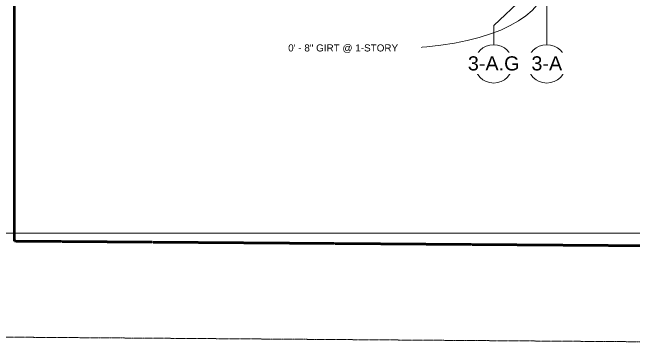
# Model space of a CAD drawing. Header units: inches. Extents: x 15537 to 31673, y -30778 to -16067.
# Drawn here: x 21402 to 22178, y -23536 to -23115 of the extents above; entities that cross this region are included whole.
import ezdxf

# ---------------------------------------------------------------- set-up
doc = ezdxf.new("R2010")
doc.units = ezdxf.units.IN
doc.header["$MEASUREMENT"] = 0
for name, pattern in [('Center 1_4_', [0.53125, 0.25, -0.09375, 0.09375, -0.09375]), ('Grid Line 1_2_', [0.875, 0.5, -0.125, 0.125, -0.125]), ('Hidden', [0.28125, 0.1875, -0.09375])]:
    doc.linetypes.add(name, pattern=pattern)
for name, color, linetype, lineweight in [('A-ANNO-DIMS', 211, 'Continuous', 9), ('A-ANNO-DIMS-96', 211, 'Continuous', 9), ('A-PROP-SBCK', 71, 'Hidden', 50), ('EOP-PR', 4, 'Continuous', 9), ('PROP', 3, 'Center 1_4_', 9), ('S-GRID', 1, 'Continuous', 9), ('S-GRID-IDEN', 1, 'Continuous', 9)]:
    doc.layers.add(name, color=color, linetype=linetype, lineweight=lineweight)
doc.styles.add('Arial', font='arial.ttf', dxfattribs={"height": 17.703593})
doc.styles.add('Arial_1', font='arial.ttf', dxfattribs={"height": 8.851796})
doc.dimstyles.new('Linear_-_3_32__Arial', dxfattribs={"dimscale": 12, "dimtxt": 9, "dimasz": 1, "dimexe": 0.75, "dimexo": 0.5, "dimgap": 0.5, "dimtad": 1, "dimdec": 4, "dimrnd": 0.0625, "dimzin": 1, "dimdsep": 46, "dimlunit": 4, "dimtxsty": 'Arial_1', "dimblk1": 'OBLIQUE', "dimblk2": 'OBLIQUE', "dimsah": 1, "dimcen": 0.09, "dimdle": 0.75, "dimazin": 0, "dimtfac": 1, "dimtdec": 4, "dimtix": 1, "dimtmove": 1, "dimatfit": 3, "dimfxl": 1, "dimtvp": 1, "dimtfill": 1, "dimfrac": 2, "dimtolj": 1, "dimtzin": 0, "dimarcsym": 2})

# ---------------------------------------------------------------- blocks, each defined once
blk = doc.blocks.new('Grid - Grid Head - Circle-14747-First Floor Plan - Enlarged')
at = {"layer": 'S-GRID-IDEN'}
blk.add_circle((0, 0), 0.25, dxfattribs=at)
blk = doc.blocks.new('DIMBLOCK12-First Floor Plan - Enlarged')
at = {"layer": 'A-ANNO-DIMS-96', "lineweight": 50}
for p, q in [((22061.64, -23082.26), (22067.64, -23076.26)), ((22069.64, -23082.26), (22075.64, -23076.26)), ((22061.64, -23082.26), (22055.64, -23088.26)), ((22069.64, -23082.26), (22063.64, -23088.26))]:
    blk.add_line(p, q, dxfattribs=at)
at = {"layer": 'A-ANNO-DIMS-96'}
for p, q in [((22069.64, -23079.78), (22069.64, -23091.26)), ((22069.64, -23082.26), (22069.64, -23079.78)), ((22052.64, -23082.26), (22069.64, -23082.26)), ((22061.64, -23081.72), (22061.64, -23091.26)), ((22061.64, -23082.26), (22061.64, -23081.72))]:
    blk.add_line(p, q, dxfattribs=at)
blk.add_ellipse((21882.95, -23082.26), major_axis=(182.69, 0), ratio=0.421748, start_param=4.712389, end_param=6.283185, dxfattribs=at)
at = {"layer": 'A-ANNO-DIMS-96', "color": 0, "insert": (21746.29, -23154.75), "char_height": 8.8518, "width": 163.9938, "attachment_point": 1, "line_spacing_factor": 0.938532, "style": 'Arial_1', "bg_fill": 3, "box_fill_scale": 1.25, "bg_fill_color": 0, "bg_fill_transparency": 0}
blk.add_mtext('0\' - 8" GIRT @ 1-STORY', dxfattribs=at)
blk = doc.blocks.new('_Oblique')
at = {"color": 0, "linetype": 'ByBlock', "lineweight": -2}
blk.add_line((-0.5, -0.5), (0.5, 0.5), dxfattribs=at)

msp = doc.modelspace()

# ---------------------------------------------------------------- linework, layer by layer
at = {"layer": 'A-PROP-SBCK'}
for p, q in [((21404.23523, -23401.2537), (21404.23523, -19438.18055)), ((23472.14519, -23416.4005), (21404.23523, -23401.2537))]:
    msp.add_line(p, q, dxfattribs=at)
at = {"layer": 'EOP-PR'}
msp.add_line((23326.51184, -23391.08555), (20912.23523, -23391.08555), dxfattribs=at)
at = {"layer": 'PROP'}
msp.add_line((23352.16147, -23535.52488), (20984.23523, -23518.18055), dxfattribs=at)
at = {"layer": 'S-GRID', "linetype": 'Grid Line 1_2_'}
msp.add_line((22069.64023, -23155.1009), (22069.64023, -20130.84867), dxfattribs=at)
at = {"layer": 'S-GRID'}
for p, q in [((22061.64023, -23075.71975), (22003.2372, -23131.1009)), ((22003.2372, -23131.1009), (22003.2372, -23155.1009))]:
    msp.add_line(p, q, dxfattribs=at)

# ---------------------------------------------------------------- block references
at = {"layer": 'S-GRID-IDEN', "xscale": 95.99999999999994, "yscale": 95.99999999999994, "zscale": 95.99999999999994}
for p in [(22003.2372, -23179.1009), (22069.64023, -23179.1009)]:
    msp.add_blockref('Grid - Grid Head - Circle-14747-First Floor Plan - Enlarged', p, dxfattribs=at)

# ---------------------------------------------------------------- next in the draw order: texts
at = {"layer": 'S-GRID-IDEN', "insert": (22069.63561, -23169.66403), "char_height": 17.703593, "width": 45.792, "attachment_point": 2, "line_spacing_factor": 0.938532, "style": 'Arial', "bg_fill": 3, "box_fill_scale": 1.25, "bg_fill_color": 0, "bg_fill_transparency": 0}
msp.add_mtext('3-A', dxfattribs=at)

# ---------------------------------------------------------------- next in the draw order: texts
at = {"layer": 'S-GRID-IDEN', "insert": (22003.23259, -23169.66403), "char_height": 17.703593, "width": 76.896, "attachment_point": 2, "line_spacing_factor": 0.938532, "style": 'Arial', "bg_fill": 3, "box_fill_scale": 1.25, "bg_fill_color": 0, "bg_fill_transparency": 0}
msp.add_mtext('3-A.G', dxfattribs=at)

# ---------------------------------------------------------------- next in the draw order: dimensions: what is measured, and where the dimension line sits
at = {"layer": 'A-ANNO-DIMS'}
dim = msp.add_linear_dim(base=(22069.64023, -23082.26405), p1=(22061.64023, -23075.71975), p2=(22069.64023, -23073.77877), dimstyle='Linear_-_3_32__Arial', override={"dimpost": '<>GIRT @ 1-STORY', "dimfxl": 8.232098}, dxfattribs=at)
dim.commit()
dim.dimension.update_dxf_attribs({"geometry": 'DIMBLOCK12-First Floor Plan - Enlarged', "text_midpoint": (21828.28798, -23160.65395), "dimtype": 160})

doc.saveas('drawing.dxf')
